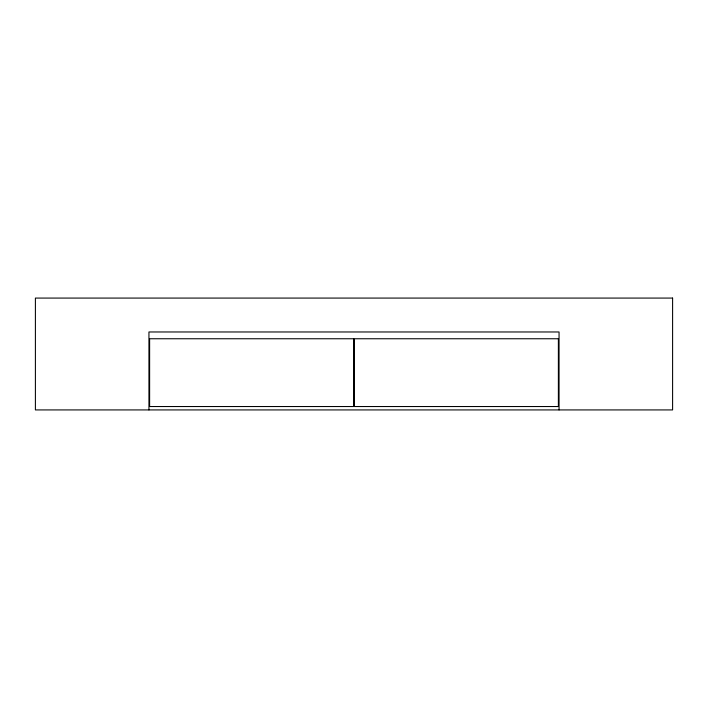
<?xml version="1.0" encoding="UTF-8"?>
<svg xmlns="http://www.w3.org/2000/svg" width="708" height="708" viewBox="0 0 708 708"><rect width="100%" height="100%" fill="white"/><g stroke="black" fill="none" stroke-linecap="round" stroke-linejoin="round"><path stroke-width="1.06" d="M559.055 409.923L559.055 331.972L148.946 331.972L148.946 409.923M672.6 298.077L35.4 298.077L35.4 409.923L672.6 409.923L672.6 298.077M353.664 338.751L149.618 338.751L149.618 406.534L353.664 406.534L353.664 338.751M558.382 338.751L354.336 338.751L354.336 406.534L558.382 406.534L558.382 338.751"/></g></svg>
